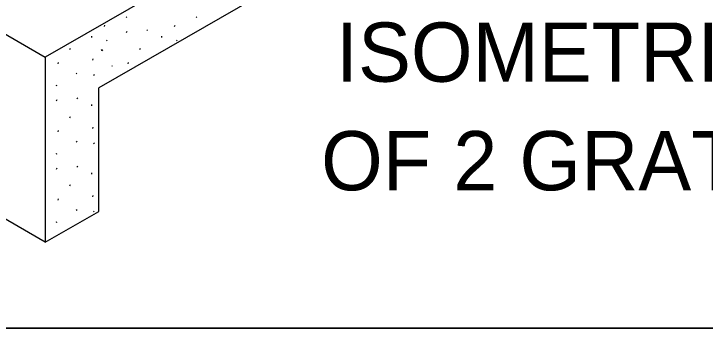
# Model space of a CAD drawing. Extents: x 1007 to 1035.5, y 1000.5 to 1021.5.
# Drawn here: x 1023.83 to 1026.628, y 1000.5 to 1001.774 of the extents above; entities that cross this region are included whole.
import ezdxf

# ---------------------------------------------------------------- set-up
doc = ezdxf.new("R2010")
doc.units = 0
for name, color, linetype in [('Level 1', 7, 'Continuous'), ('Level 10', 7, 'Continuous'), ('Level 11', 7, 'Continuous')]:
    doc.layers.add(name, color=color, linetype=linetype)

msp = doc.modelspace()

# ---------------------------------------------------------------- linework, layer by layer
at = {"layer": 'Level 1'}
for p, q in [((1026.6098, 1003.1296), (1023.9575, 1001.5983)), ((1026.3933, 1002.7546), (1024.174, 1001.4733)), ((1022.9021, 1002.2077), (1023.9575, 1001.5983)), ((1024.2846, 1001.762), (1024.287, 1001.7585)), ((1024.5682, 1001.762), (1024.5706, 1001.7585)), ((1024.1966, 1001.7223), (1024.1989, 1001.7276)), ((1024.4802, 1001.7223), (1024.4825, 1001.7276)), ((1024.2866, 1001.698), (1024.2889, 1001.7033)), ((1024.3687, 1001.7095), (1024.3711, 1001.7059)), ((1024.1438, 1001.6832), (1024.1443, 1001.6778)), ((1024.2052, 1001.6674), (1024.2076, 1001.6639)), ((1024.4273, 1001.6832), (1024.4279, 1001.6778)), ((1024.4888, 1001.6674), (1024.4912, 1001.6639)), ((1024.0568, 1001.6293), (1024.0593, 1001.6347)), ((1024.1842, 1001.6293), (1024.1865, 1001.6258)), ((1024.1865, 1001.628), (1024.1888, 1001.6244)), ((1024.3404, 1001.6293), (1024.3428, 1001.6347)), ((1023.9575, 1001.5983), (1023.9575, 1000.8483)), ((1024.1492, 1001.5854), (1024.1516, 1001.5908)), ((1024.0089, 1001.5718), (1024.0113, 1001.5772)), ((1024.2263, 1001.5649), (1024.2286, 1001.5613)), ((1024.2925, 1001.5718), (1024.2948, 1001.5772)), ((1024.0829, 1001.5339), (1024.0853, 1001.5304)), ((1024.1528, 1001.5275), (1024.1553, 1001.524)), ((1024.001, 1001.4855), (1024.0034, 1001.4819)), ((1024.174, 1000.9733), (1024.174, 1001.4733)), ((1023.9575, 1000.8483), (1022.9021, 1001.4577)), ((1024.003, 1001.4215), (1024.0053, 1001.4268)), ((1024.0851, 1001.4329), (1024.0875, 1001.4294)), ((1024.1438, 1001.4066), (1024.1443, 1001.4013)), ((1024.0568, 1001.3528), (1024.0593, 1001.3581)), ((1024.1492, 1001.3089), (1024.1516, 1001.3143)), ((1024.0089, 1001.2953), (1024.0113, 1001.3006)), ((1024.0829, 1001.2574), (1024.0853, 1001.2538)), ((1024.1528, 1001.251), (1024.1553, 1001.2474)), ((1024.001, 1001.2089), (1024.0034, 1001.2054)), ((1024.003, 1001.1449), (1024.0053, 1001.1503)), ((1024.0851, 1001.1564), (1024.0875, 1001.1528)), ((1024.1438, 1001.1301), (1024.1443, 1001.1248)), ((1024.0568, 1001.0763), (1024.0593, 1001.0816)), ((1024.0089, 1001.0188), (1024.0113, 1001.0241)), ((1024.1492, 1001.0323), (1024.1516, 1001.0377)), ((1023.9575, 1000.8483), (1024.174, 1000.9733)), ((1024.0829, 1000.9808), (1024.0853, 1000.9773)), ((1024.1528, 1000.9744), (1024.1553, 1000.9709)), ((1024.001, 1000.9324), (1024.0034, 1000.9288))]:
    msp.add_line(p, q, dxfattribs=at)
at = {"layer": 'Level 10'}
msp.add_line((1035.5, 1000.5), (1007, 1000.5), dxfattribs=at)
at = {"layer": 'Level 11'}
msp.add_lwpolyline([(1007, 1000.5), (1035.5, 1000.5), (1035.5, 1021.5), (1007, 1021.5)], close=True, dxfattribs=at)

# ---------------------------------------------------------------- texts
at = {"layer": 'Level 1'}
for s, p in [('ISOMETRIC VIEW', (1025.134, 1001.4987)), ('OF 2 GRATE BOX', (1025.0736, 1001.0587))]:
    msp.add_text(s, height=0.24, dxfattribs=at).set_placement(p)

doc.saveas('drawing.dxf')
